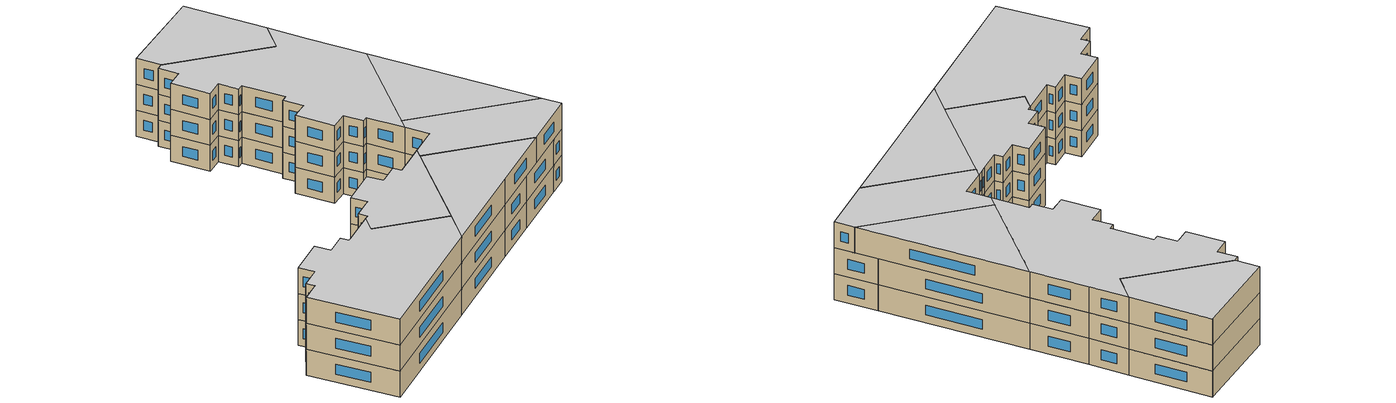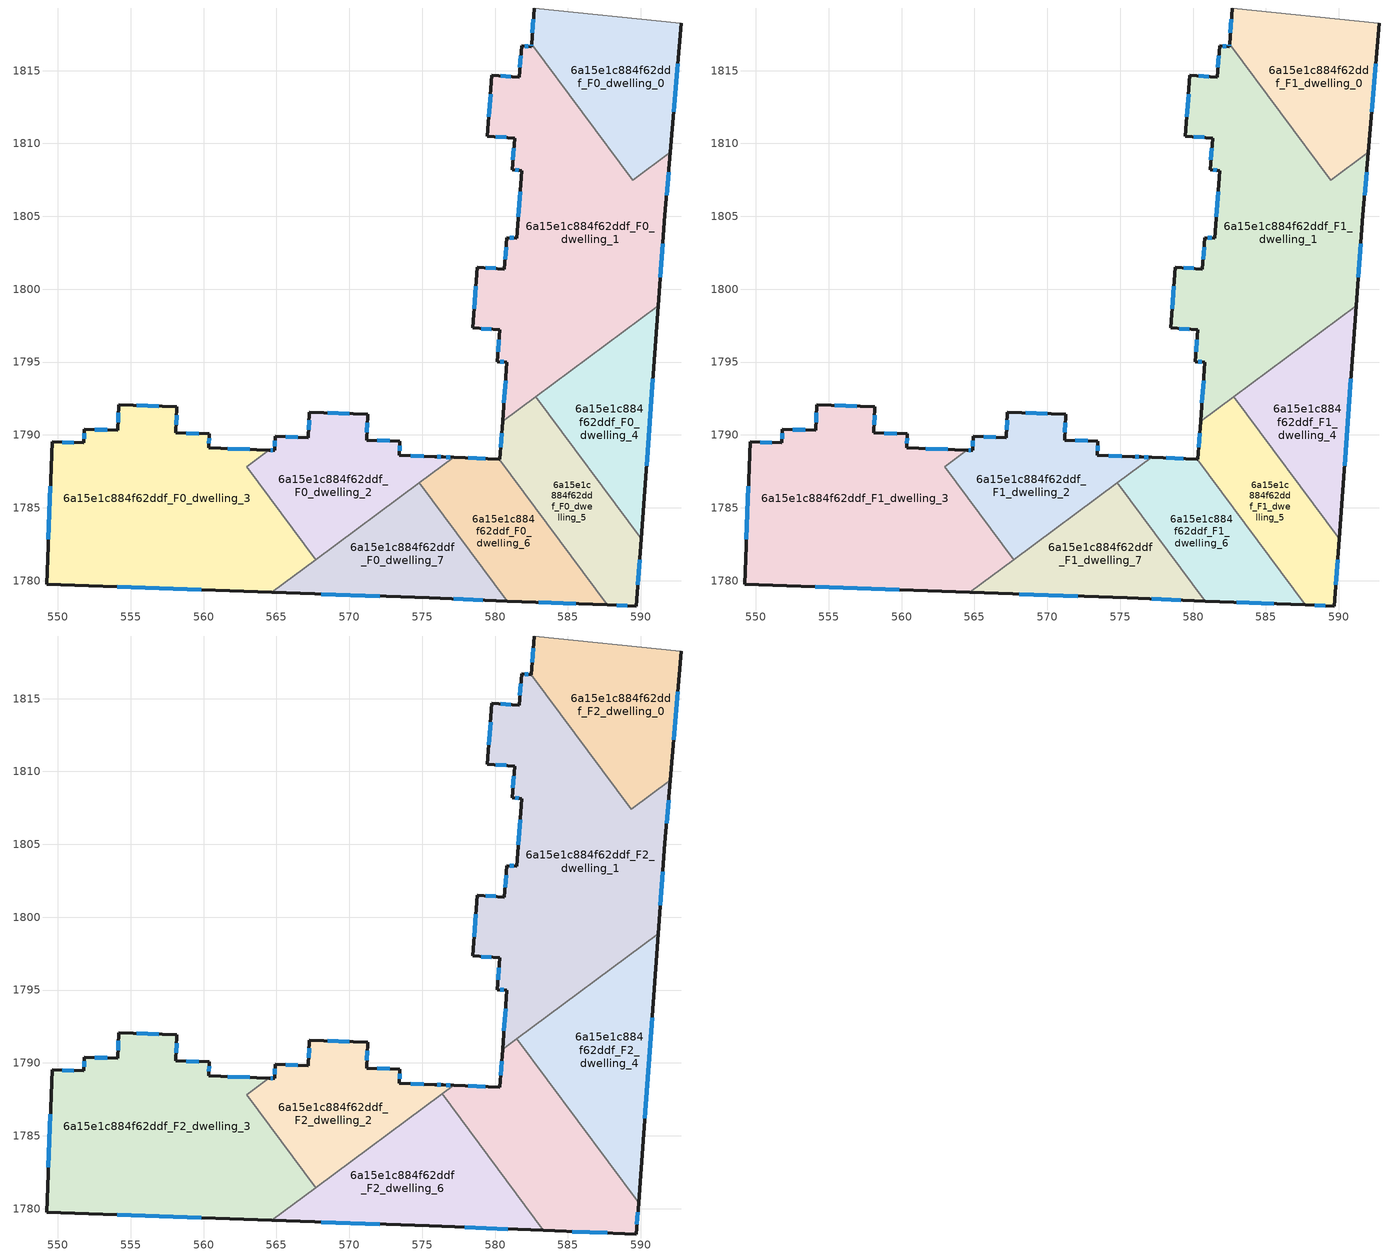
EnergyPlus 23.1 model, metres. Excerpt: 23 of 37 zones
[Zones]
6a15e1c884f62ddf_F0_dwelling_0
 floor ground (EU_floor_Construction): 592.77,1818.24 592.02,1809.39 589.43,1807.47 582.51,1816.81 582.7,1819.3 592.73,1818.24 z0
 wall outside (EU_wall_Construction): 592.02,1809.39 592.77,1818.24 / 582.7,1819.3 582.51,1816.81 z0:3
 wall to 6a15e1c884f62ddf_F0_dwelling_1 (EU_wall_Construction): 582.51,1816.81 589.43,1807.47 592.02,1809.39 z0:3
 wall adiabatic (EU_wall_Construction): 592.77,1818.24 592.73,1818.24 582.7,1819.3 z0:3
 window (EU_Window_Construction): 592.26,1812.16 592.54,1815.46 / 582.64,1818.52 582.57,1817.59 z0.94:2.06
6a15e1c884f62ddf_F0_dwelling_1
 floor ground (EU_floor_Construction): 592.02,1809.39 591.65,1805.08 591.2,1798.87 580.51,1790.94 580.82,1794.99 580.16,1795.04 580.32,1797.2 578.46,1797.35 578.78,1801.52 580.65,1801.38 580.81,1803.55 581.48,1803.5 581.83,1808.14 581.17,1808.2 581.34,1810.37 579.47,1810.51 579.79,1814.69 581.66,1814.54 581.82,1816.7 582.49,1816.66 582.51,1816.81 589.43,1807.47 z0
 wall outside (EU_wall_Construction): 582.51,1816.81 582.49,1816.66 581.82,1816.7 581.66,1814.54 579.79,1814.69 579.47,1810.51 581.34,1810.37 581.17,1808.2 581.83,1808.14 581.48,1803.5 580.81,1803.55 580.65,1801.38 578.78,1801.52 578.46,1797.35 580.32,1797.2 580.16,1795.04 580.82,1794.99 580.51,1790.94 / 591.2,1798.87 591.65,1805.08 592.02,1809.39 z0:3
 wall to 6a15e1c884f62ddf_F0_dwelling_4 (EU_wall_Construction): 582.8,1792.63 591.2,1798.87 z0:3
 wall to 6a15e1c884f62ddf_F0_dwelling_5 (EU_wall_Construction): 580.51,1790.94 582.8,1792.63 z0:3
 window (EU_Window_Construction): 581.38,1808.18 581.62,1808.16 / 581.29,1809.69 581.22,1808.88 / 580.06,1810.47 580.76,1810.41 / 579.69,1813.38 579.57,1811.82 / 581.07,1814.59 580.37,1814.64 / 581.77,1816.03 581.71,1815.22 / 582.28,1816.67 582.03,1816.69 / 582.5,1816.76 582.5,1816.7 / 591.77,1806.43 591.91,1808.04 / 591.34,1800.82 591.51,1803.14 / 580.72,1793.72 580.61,1792.21 / 580.37,1795.02 580.61,1795 / 580.27,1796.52 580.21,1795.72 / 579.04,1797.3 579.74,1797.25 / 578.68,1800.21 578.56,1798.66 / 580.06,1801.42 579.36,1801.48 / 580.76,1802.87 580.7,1802.06 / 581.27,1803.52 581.02,1803.53 / 581.72,1806.69 581.59,1804.96 z0.94:2.06
6a15e1c884f62ddf_F0_dwelling_2
 floor ground (EU_floor_Construction): 577.16,1788.46 567.69,1781.42 562.94,1787.82 564.47,1788.95 564.87,1788.93 564.9,1789.89 567.19,1789.8 567.26,1791.56 571.25,1791.4 571.19,1789.64 573.48,1789.56 573.44,1788.6 575.85,1788.51 576.44,1788.48 z0
 wall outside (EU_wall_Construction): 577.16,1788.46 576.44,1788.48 575.85,1788.51 573.44,1788.6 573.48,1789.56 571.19,1789.64 571.25,1791.4 567.26,1791.56 567.19,1789.8 564.9,1789.89 564.87,1788.93 564.47,1788.95 z0:3
 wall to 6a15e1c884f62ddf_F0_dwelling_3 (EU_wall_Construction): 564.47,1788.95 562.94,1787.82 567.69,1781.42 z0:3
 wall to 6a15e1c884f62ddf_F0_dwelling_7 (EU_wall_Construction): 567.69,1781.42 574.81,1786.71 z0:3
 wall to 6a15e1c884f62ddf_F0_dwelling_6 (EU_wall_Construction): 574.81,1786.71 577.16,1788.46 z0:3
 window (EU_Window_Construction): 572.76,1789.59 571.9,1789.62 / 573.45,1788.9 573.47,1789.26 / 575.1,1788.54 574.2,1788.57 / 576.26,1788.49 576.04,1788.5 / 576.94,1788.46 576.67,1788.47 / 564.74,1788.94 564.59,1788.94 / 564.89,1789.59 564.88,1789.23 / 566.47,1789.83 565.62,1789.86 / 567.24,1791.01 567.21,1790.36 / 570,1791.45 568.51,1791.51 / 571.21,1790.19 571.23,1790.85 z0.94:2.06
6a15e1c884f62ddf_F0_dwelling_3
 floor ground (EU_floor_Construction): 564.47,1788.95 562.94,1787.82 567.69,1781.42 564.69,1779.2 549.24,1779.76 549.6,1789.53 551.78,1789.45 551.81,1790.39 554.1,1790.32 554.18,1792.07 558.17,1791.92 558.1,1790.16 560.39,1790.06 560.35,1789.11 z0
 wall outside (EU_wall_Construction): 564.47,1788.95 560.35,1789.11 560.39,1790.06 558.1,1790.16 558.17,1791.92 554.18,1792.07 554.1,1790.32 551.81,1790.39 551.78,1789.45 549.6,1789.53 549.24,1779.76 564.69,1779.2 z0:3
 wall to 6a15e1c884f62ddf_F0_dwelling_7 (EU_wall_Construction): 564.69,1779.2 567.69,1781.42 z0:3
 window (EU_Window_Construction): 553.39,1790.34 552.53,1790.37 / 554.15,1791.52 554.13,1790.86 / 556.92,1791.96 555.43,1792.02 / 558.12,1790.71 558.15,1791.36 / 559.67,1790.09 558.82,1790.13 / 560.37,1789.41 560.38,1789.77 / 563.18,1789 561.64,1789.06 / 554.08,1779.59 559.84,1779.38 / 549.49,1786.47 549.35,1782.82 / 551.1,1789.47 550.28,1789.5 / 551.8,1790.1 551.79,1789.74 z0.94:2.06
6a15e1c884f62ddf_F0_dwelling_4
 floor ground (EU_floor_Construction): 591.2,1798.87 590.03,1782.88 582.8,1792.63 z0
 wall outside (EU_wall_Construction): 590.03,1782.88 591.2,1798.87 z0:3
 wall to 6a15e1c884f62ddf_F0_dwelling_5 (EU_wall_Construction): 582.8,1792.63 590.03,1782.88 z0:3
 window (EU_Window_Construction): 590.4,1787.89 590.83,1793.86 z0.94:2.06
6a15e1c884f62ddf_F0_dwelling_5
 floor ground (EU_floor_Construction): 582.8,1792.63 590.03,1782.88 589.69,1778.26 587.72,1778.33 580.3,1788.33 580.32,1788.33 580.51,1790.94 z0
 wall outside (EU_wall_Construction): 587.72,1778.33 589.69,1778.26 590.03,1782.88 / 580.51,1790.94 580.32,1788.33 580.3,1788.33 z0:3
 wall to 6a15e1c884f62ddf_F0_dwelling_6 (EU_wall_Construction): 580.3,1788.33 587.72,1778.33 z0:3
 window (EU_Window_Construction): 589.8,1779.71 589.92,1781.43 / 588.34,1778.31 589.07,1778.28 / 580.45,1790.12 580.38,1789.15 z0.94:2.06
6a15e1c884f62ddf_F0_dwelling_6
 floor ground (EU_floor_Construction): 580.3,1788.33 587.72,1778.33 580.82,1778.6 574.81,1786.71 577.16,1788.46 z0
 wall outside (EU_wall_Construction): 580.3,1788.33 577.16,1788.46 / 580.82,1778.6 587.72,1778.33 z0:3
 wall to 6a15e1c884f62ddf_F0_dwelling_7 (EU_wall_Construction): 574.81,1786.71 580.82,1778.6 z0:3
 window (EU_Window_Construction): 579.32,1788.37 578.15,1788.42 / 582.98,1778.52 585.56,1778.42 z0.94:2.06
6a15e1c884f62ddf_F0_dwelling_7
 floor ground (EU_floor_Construction): 574.81,1786.71 580.82,1778.6 575.47,1778.81 564.69,1779.2 z0
 wall outside (EU_wall_Construction): 564.69,1779.2 575.47,1778.81 580.82,1778.6 z0:3
 window (EU_Window_Construction): 577.15,1778.74 579.14,1778.67 / 568.07,1779.08 572.09,1778.93 z0.94:2.06
6a15e1c884f62ddf_F1_dwelling_0
 floor to 6a15e1c884f62ddf_F0_dwelling_0 (EU_floor_Construction): 592.77,1818.24 592.02,1809.39 589.43,1807.47 582.51,1816.81 582.7,1819.3 592.73,1818.24 z3
 wall outside (EU_wall_Construction): 592.02,1809.39 592.77,1818.24 / 582.7,1819.3 582.51,1816.81 z3:6
 wall to 6a15e1c884f62ddf_F1_dwelling_1 (EU_wall_Construction): 582.51,1816.81 589.43,1807.47 592.02,1809.39 z3:6
 wall adiabatic (EU_wall_Construction): 592.77,1818.24 592.73,1818.24 582.7,1819.3 z3:6
 window (EU_Window_Construction): 592.26,1812.16 592.54,1815.46 / 582.64,1818.52 582.57,1817.59 z3.94:5.06
6a15e1c884f62ddf_F1_dwelling_1
 floor to 6a15e1c884f62ddf_F0_dwelling_1 (EU_floor_Construction): 592.02,1809.39 591.65,1805.08 591.2,1798.87 580.51,1790.94 580.82,1794.99 580.16,1795.04 580.32,1797.2 578.46,1797.35 578.78,1801.52 580.65,1801.38 580.81,1803.55 581.48,1803.5 581.83,1808.14 581.17,1808.2 581.34,1810.37 579.47,1810.51 579.79,1814.69 581.66,1814.54 581.82,1816.7 582.49,1816.66 582.51,1816.81 589.43,1807.47 z3
 wall outside (EU_wall_Construction): 582.51,1816.81 582.49,1816.66 581.82,1816.7 581.66,1814.54 579.79,1814.69 579.47,1810.51 581.34,1810.37 581.17,1808.2 581.83,1808.14 581.48,1803.5 580.81,1803.55 580.65,1801.38 578.78,1801.52 578.46,1797.35 580.32,1797.2 580.16,1795.04 580.82,1794.99 580.51,1790.94 / 591.2,1798.87 591.65,1805.08 592.02,1809.39 z3:6
 wall to 6a15e1c884f62ddf_F1_dwelling_4 (EU_wall_Construction): 582.8,1792.63 591.2,1798.87 z3:6
 wall to 6a15e1c884f62ddf_F1_dwelling_5 (EU_wall_Construction): 580.51,1790.94 582.8,1792.63 z3:6
 window (EU_Window_Construction): 581.38,1808.18 581.62,1808.16 / 581.29,1809.69 581.22,1808.88 / 580.06,1810.47 580.76,1810.41 / 579.69,1813.38 579.57,1811.82 / 581.07,1814.59 580.37,1814.64 / 581.77,1816.03 581.71,1815.22 / 582.28,1816.67 582.03,1816.69 / 582.5,1816.76 582.5,1816.7 / 591.77,1806.43 591.91,1808.04 / 591.34,1800.82 591.51,1803.14 / 580.72,1793.72 580.61,1792.21 / 580.37,1795.02 580.61,1795 / 580.27,1796.52 580.21,1795.72 / 579.04,1797.3 579.74,1797.25 / 578.68,1800.21 578.56,1798.66 / 580.06,1801.42 579.36,1801.48 / 580.76,1802.87 580.7,1802.06 / 581.27,1803.52 581.02,1803.53 / 581.72,1806.69 581.59,1804.96 z3.94:5.06
6a15e1c884f62ddf_F1_dwelling_2
 floor to 6a15e1c884f62ddf_F0_dwelling_2 (EU_floor_Construction): 577.16,1788.46 567.69,1781.42 562.94,1787.82 564.47,1788.95 564.87,1788.93 564.9,1789.89 567.19,1789.8 567.26,1791.56 571.25,1791.4 571.19,1789.64 573.48,1789.56 573.44,1788.6 575.85,1788.51 576.44,1788.48 z3
 wall outside (EU_wall_Construction): 577.16,1788.46 576.44,1788.48 575.85,1788.51 573.44,1788.6 573.48,1789.56 571.19,1789.64 571.25,1791.4 567.26,1791.56 567.19,1789.8 564.9,1789.89 564.87,1788.93 564.47,1788.95 z3:6
 wall to 6a15e1c884f62ddf_F1_dwelling_3 (EU_wall_Construction): 564.47,1788.95 562.94,1787.82 567.69,1781.42 z3:6
 wall to 6a15e1c884f62ddf_F1_dwelling_7 (EU_wall_Construction): 567.69,1781.42 574.81,1786.71 z3:6
 wall to 6a15e1c884f62ddf_F1_dwelling_6 (EU_wall_Construction): 574.81,1786.71 577.16,1788.46 z3:6
 window (EU_Window_Construction): 572.76,1789.59 571.9,1789.62 / 573.45,1788.9 573.47,1789.26 / 575.1,1788.54 574.2,1788.57 / 576.26,1788.49 576.04,1788.5 / 576.94,1788.46 576.67,1788.47 / 564.74,1788.94 564.59,1788.94 / 564.89,1789.59 564.88,1789.23 / 566.47,1789.83 565.62,1789.86 / 567.24,1791.01 567.21,1790.36 / 570,1791.45 568.51,1791.51 / 571.21,1790.19 571.23,1790.85 z3.94:5.06
6a15e1c884f62ddf_F1_dwelling_3
 floor to 6a15e1c884f62ddf_F0_dwelling_3 (EU_floor_Construction): 564.47,1788.95 562.94,1787.82 567.69,1781.42 564.69,1779.2 549.24,1779.76 549.6,1789.53 551.78,1789.45 551.81,1790.39 554.1,1790.32 554.18,1792.07 558.17,1791.92 558.1,1790.16 560.39,1790.06 560.35,1789.11 z3
 wall outside (EU_wall_Construction): 564.47,1788.95 560.35,1789.11 560.39,1790.06 558.1,1790.16 558.17,1791.92 554.18,1792.07 554.1,1790.32 551.81,1790.39 551.78,1789.45 549.6,1789.53 549.24,1779.76 564.69,1779.2 z3:6
 wall to 6a15e1c884f62ddf_F1_dwelling_7 (EU_wall_Construction): 564.69,1779.2 567.69,1781.42 z3:6
 window (EU_Window_Construction): 553.39,1790.34 552.53,1790.37 / 554.15,1791.52 554.13,1790.86 / 556.92,1791.96 555.43,1792.02 / 558.12,1790.71 558.15,1791.36 / 559.67,1790.09 558.82,1790.13 / 560.37,1789.41 560.38,1789.77 / 563.18,1789 561.64,1789.06 / 554.08,1779.59 559.84,1779.38 / 549.49,1786.47 549.35,1782.82 / 551.1,1789.47 550.28,1789.5 / 551.8,1790.1 551.79,1789.74 z3.94:5.06
6a15e1c884f62ddf_F1_dwelling_4
 floor to 6a15e1c884f62ddf_F0_dwelling_4 (EU_floor_Construction): 591.2,1798.87 590.03,1782.88 582.8,1792.63 z3
 wall outside (EU_wall_Construction): 590.03,1782.88 591.2,1798.87 z3:6
 wall to 6a15e1c884f62ddf_F1_dwelling_5 (EU_wall_Construction): 582.8,1792.63 590.03,1782.88 z3:6
 window (EU_Window_Construction): 590.4,1787.89 590.83,1793.86 z3.94:5.06
6a15e1c884f62ddf_F1_dwelling_5
 floor to 6a15e1c884f62ddf_F0_dwelling_5 (EU_floor_Construction): 582.8,1792.63 590.03,1782.88 589.69,1778.26 587.72,1778.33 580.3,1788.33 580.32,1788.33 580.51,1790.94 z3
 wall outside (EU_wall_Construction): 587.72,1778.33 589.69,1778.26 590.03,1782.88 / 580.51,1790.94 580.32,1788.33 580.3,1788.33 z3:6
 wall to 6a15e1c884f62ddf_F1_dwelling_6 (EU_wall_Construction): 580.3,1788.33 587.72,1778.33 z3:6
 window (EU_Window_Construction): 589.8,1779.71 589.92,1781.43 / 588.34,1778.31 589.07,1778.28 / 580.45,1790.12 580.38,1789.15 z3.94:5.06
6a15e1c884f62ddf_F1_dwelling_6
 floor to 6a15e1c884f62ddf_F0_dwelling_6 (EU_floor_Construction): 580.3,1788.33 587.72,1778.33 580.82,1778.6 574.81,1786.71 577.16,1788.46 z3
 wall outside (EU_wall_Construction): 580.3,1788.33 577.16,1788.46 / 580.82,1778.6 587.72,1778.33 z3:6
 wall to 6a15e1c884f62ddf_F1_dwelling_7 (EU_wall_Construction): 574.81,1786.71 580.82,1778.6 z3:6
 window (EU_Window_Construction): 579.32,1788.37 578.15,1788.42 / 582.98,1778.52 585.56,1778.42 z3.94:5.06
6a15e1c884f62ddf_F1_dwelling_7
 floor to 6a15e1c884f62ddf_F0_dwelling_7 (EU_floor_Construction): 574.81,1786.71 580.82,1778.6 575.47,1778.81 564.69,1779.2 z3
 wall outside (EU_wall_Construction): 564.69,1779.2 575.47,1778.81 580.82,1778.6 z3:6
 window (EU_Window_Construction): 577.15,1778.74 579.14,1778.67 / 568.07,1779.08 572.09,1778.93 z3.94:5.06
6a15e1c884f62ddf_F2_dwelling_0
 floor to 6a15e1c884f62ddf_F1_dwelling_0 (EU_floor_Construction): 592.77,1818.24 592.02,1809.39 589.43,1807.47 582.51,1816.81 582.7,1819.3 592.73,1818.24 z6
 floor to 6a15e1c884f62ddf_F1_dwelling_1 (EU_floor_Construction): 582.51,1816.81 589.43,1807.47 589.35,1807.41 582.49,1816.66 z6
 wall outside (EU_wall_Construction): 592.02,1809.39 592.77,1818.24 / 582.7,1819.3 582.49,1816.66 z6:9
 wall to 6a15e1c884f62ddf_F2_dwelling_1 (EU_wall_Construction): 582.49,1816.66 589.35,1807.41 592.02,1809.39 z6:9
 wall adiabatic (EU_wall_Construction): 592.77,1818.24 592.73,1818.24 582.7,1819.3 z6:9
 window (EU_Window_Construction): 592.26,1812.16 592.54,1815.46 / 582.63,1818.47 582.56,1817.48 z6.94:8.06
 ceiling to 6a15e1c884f62ddf_F3_dwelling_0 (EU_floor_Construction): 592.02,1809.39 592.77,1818.24 592.73,1818.24 582.7,1819.3 582.49,1816.66 589.35,1807.41 z9
6a15e1c884f62ddf_F2_dwelling_1
 floor to 6a15e1c884f62ddf_F1_dwelling_1 (EU_floor_Construction): 592.02,1809.39 591.65,1805.08 591.2,1798.87 580.51,1790.94 580.82,1794.99 580.16,1795.04 580.32,1797.2 578.46,1797.35 578.78,1801.52 580.65,1801.38 580.81,1803.55 581.48,1803.5 581.83,1808.14 581.17,1808.2 581.34,1810.37 579.47,1810.51 579.79,1814.69 581.66,1814.54 581.82,1816.7 582.49,1816.66 589.35,1807.41 z6
 wall outside (EU_wall_Construction): 582.49,1816.66 581.82,1816.7 581.66,1814.54 579.79,1814.69 579.47,1810.51 581.34,1810.37 581.17,1808.2 581.83,1808.14 581.48,1803.5 580.81,1803.55 580.65,1801.38 578.78,1801.52 578.46,1797.35 580.32,1797.2 580.16,1795.04 580.82,1794.99 580.51,1790.94 / 591.2,1798.87 591.65,1805.08 592.02,1809.39 z6:9
 wall to 6a15e1c884f62ddf_F2_dwelling_4 (EU_wall_Construction): 581.5,1791.67 591.2,1798.87 z6:9
 wall to 6a15e1c884f62ddf_F2_dwelling_5 (EU_wall_Construction): 580.51,1790.94 581.5,1791.67 z6:9
 window (EU_Window_Construction): 581.38,1808.18 581.62,1808.16 / 581.29,1809.69 581.22,1808.88 / 580.06,1810.47 580.76,1810.41 / 579.69,1813.38 579.57,1811.82 / 581.07,1814.59 580.37,1814.64 / 581.77,1816.03 581.71,1815.22 / 582.28,1816.67 582.03,1816.69 / 591.77,1806.43 591.91,1808.04 / 591.34,1800.82 591.51,1803.14 / 580.72,1793.72 580.61,1792.21 / 580.37,1795.02 580.61,1795 / 580.27,1796.52 580.21,1795.72 / 579.04,1797.3 579.74,1797.25 / 578.68,1800.21 578.56,1798.66 / 580.06,1801.42 579.36,1801.48 / 580.76,1802.87 580.7,1802.06 / 581.27,1803.52 581.02,1803.53 / 581.72,1806.69 581.59,1804.96 z6.94:8.06
 ceiling to 6a15e1c884f62ddf_F3_dwelling_1 (EU_floor_Construction): 591.2,1798.87 591.65,1805.08 592.02,1809.39 589.35,1807.41 582.49,1816.66 581.82,1816.7 581.66,1814.54 579.79,1814.69 579.47,1810.51 581.34,1810.37 581.17,1808.2 581.83,1808.14 581.48,1803.5 580.81,1803.55 580.65,1801.38 578.78,1801.52 578.46,1797.35 580.32,1797.2 580.16,1795.04 580.82,1794.99 580.51,1790.94 z9
6a15e1c884f62ddf_F2_dwelling_2
 floor to 6a15e1c884f62ddf_F1_dwelling_2 (EU_floor_Construction): 577.16,1788.46 567.69,1781.42 562.94,1787.82 564.47,1788.95 564.87,1788.93 564.9,1789.89 567.19,1789.8 567.26,1791.56 571.25,1791.4 571.19,1789.64 573.48,1789.56 573.44,1788.6 575.85,1788.51 576.44,1788.48 z6
 wall outside (EU_wall_Construction): 577.16,1788.46 576.44,1788.48 575.85,1788.51 573.44,1788.6 573.48,1789.56 571.19,1789.64 571.25,1791.4 567.26,1791.56 567.19,1789.8 564.9,1789.89 564.87,1788.93 564.47,1788.95 z6:9
 wall to 6a15e1c884f62ddf_F2_dwelling_3 (EU_wall_Construction): 564.47,1788.95 562.94,1787.82 567.69,1781.42 z6:9
 wall to 6a15e1c884f62ddf_F2_dwelling_6 (EU_wall_Construction): 567.69,1781.42 576.37,1787.87 z6:9
 wall to 6a15e1c884f62ddf_F2_dwelling_5 (EU_wall_Construction): 576.37,1787.87 577.16,1788.46 z6:9
 window (EU_Window_Construction): 572.76,1789.59 571.9,1789.62 / 573.45,1788.9 573.47,1789.26 / 575.1,1788.54 574.2,1788.57 / 576.26,1788.49 576.04,1788.5 / 576.94,1788.46 576.67,1788.47 / 564.74,1788.94 564.59,1788.94 / 564.89,1789.59 564.88,1789.23 / 566.47,1789.83 565.62,1789.86 / 567.24,1791.01 567.21,1790.36 / 570,1791.45 568.51,1791.51 / 571.21,1790.19 571.23,1790.85 z6.94:8.06
 ceiling to 6a15e1c884f62ddf_F3_dwelling_2 (EU_floor_Construction): 577.16,1788.46 576.44,1788.48 575.85,1788.51 573.44,1788.6 573.48,1789.56 571.19,1789.64 571.25,1791.4 567.26,1791.56 567.19,1789.8 564.9,1789.89 564.87,1788.93 564.47,1788.95 562.94,1787.82 567.69,1781.42 z9
6a15e1c884f62ddf_F2_dwelling_3
 floor to 6a15e1c884f62ddf_F1_dwelling_3 (EU_floor_Construction): 564.47,1788.95 562.94,1787.82 567.69,1781.42 564.69,1779.2 549.24,1779.76 549.6,1789.53 551.78,1789.45 551.81,1790.39 554.1,1790.32 554.18,1792.07 558.17,1791.92 558.1,1790.16 560.39,1790.06 560.35,1789.11 z6
 wall outside (EU_wall_Construction): 564.47,1788.95 560.35,1789.11 560.39,1790.06 558.1,1790.16 558.17,1791.92 554.18,1792.07 554.1,1790.32 551.81,1790.39 551.78,1789.45 549.6,1789.53 549.24,1779.76 564.69,1779.2 z6:9
 wall to 6a15e1c884f62ddf_F2_dwelling_6 (EU_wall_Construction): 564.69,1779.2 567.69,1781.42 z6:9
 window (EU_Window_Construction): 553.39,1790.34 552.53,1790.37 / 554.15,1791.52 554.13,1790.86 / 556.92,1791.96 555.43,1792.02 / 558.12,1790.71 558.15,1791.36 / 559.67,1790.09 558.82,1790.13 / 560.37,1789.41 560.38,1789.77 / 563.18,1789 561.64,1789.06 / 554.08,1779.59 559.84,1779.38 / 549.49,1786.47 549.35,1782.82 / 551.1,1789.47 550.28,1789.5 / 551.8,1790.1 551.79,1789.74 z6.94:8.06
 ceiling to 6a15e1c884f62ddf_F3_dwelling_3 (EU_floor_Construction): 567.69,1781.42 562.94,1787.82 564.47,1788.95 560.35,1789.11 560.39,1790.06 558.1,1790.16 558.17,1791.92 554.18,1792.07 554.1,1790.32 551.81,1790.39 551.78,1789.45 549.6,1789.53 549.24,1779.76 564.69,1779.2 z9
6a15e1c884f62ddf_F2_dwelling_4
 floor to 6a15e1c884f62ddf_F1_dwelling_4 (EU_floor_Construction): 591.2,1798.87 590.03,1782.88 582.8,1792.63 z6
 floor to 6a15e1c884f62ddf_F1_dwelling_5 (EU_floor_Construction): 582.8,1792.63 590.03,1782.88 589.85,1780.41 581.5,1791.67 z6
 wall outside (EU_wall_Construction): 589.85,1780.41 591.2,1798.87 z6:9
 wall to 6a15e1c884f62ddf_F2_dwelling_5 (EU_wall_Construction): 581.5,1791.67 589.85,1780.41 z6:9
 window (EU_Window_Construction): 590.27,1786.2 590.78,1793.08 z6.94:8.06
 ceiling to 6a15e1c884f62ddf_F3_dwelling_4 (EU_floor_Construction): 589.85,1780.41 591.2,1798.87 581.5,1791.67 z9
6a15e1c884f62ddf_F2_dwelling_5
 floor to 6a15e1c884f62ddf_F1_dwelling_5 (EU_floor_Construction): 581.5,1791.67 589.85,1780.41 589.69,1778.26 587.72,1778.33 580.3,1788.33 580.32,1788.33 580.51,1790.94 z6
 floor to 6a15e1c884f62ddf_F1_dwelling_6 (EU_floor_Construction): 580.3,1788.33 587.72,1778.33 583.32,1778.5 576.37,1787.87 577.16,1788.46 z6
 wall outside (EU_wall_Construction): 583.32,1778.5 589.69,1778.26 589.85,1780.41 / 580.51,1790.94 580.32,1788.33 577.16,1788.46 z6:9
 wall to 6a15e1c884f62ddf_F2_dwelling_6 (EU_wall_Construction): 576.37,1787.87 583.32,1778.5 z6:9
 window (EU_Window_Construction): 589.74,1778.93 589.8,1779.74 / 585.31,1778.43 587.69,1778.34 / 579.33,1788.37 578.15,1788.42 / 580.45,1790.12 580.38,1789.15 z6.94:8.06
 ceiling to 6a15e1c884f62ddf_F3_dwelling_5 (EU_floor_Construction): 589.69,1778.26 589.85,1780.41 581.5,1791.67 580.51,1790.94 580.32,1788.33 577.16,1788.46 576.37,1787.87 583.32,1778.5 z9
6a15e1c884f62ddf_F2_dwelling_6
 floor to 6a15e1c884f62ddf_F1_dwelling_6 (EU_floor_Construction): 576.37,1787.87 583.32,1778.5 580.82,1778.6 574.81,1786.71 z6
 floor to 6a15e1c884f62ddf_F1_dwelling_7 (EU_floor_Construction): 574.81,1786.71 580.82,1778.6 575.47,1778.81 564.69,1779.2 z6
 wall outside (EU_wall_Construction): 564.69,1779.2 575.47,1778.81 583.32,1778.5 z6:9
 window (EU_Window_Construction): 577.93,1778.71 580.86,1778.6 / 568.07,1779.08 572.09,1778.93 z6.94:8.06
 ceiling to 6a15e1c884f62ddf_F3_dwelling_6 (EU_floor_Construction): 583.32,1778.5 576.37,1787.87 564.69,1779.2 575.47,1778.81 z9
[Building]
EU S2 Campaign: North Axis=0; Terrain=City; Solar Distribution=FullExterior
[Site:Location]
Vienna: Latitude=48; Longitude=16.5; Time Zone=1; Elevation=183
[SizingPeriod:WeatherFileDays]
AnnualSizingPeriod: Begin Month=1; Begin Day of Month=1; End Month=12; End Day of Month=31; Day of Week for Start Day=Monday; Use Weather File Daylight Saving Period=No; Use Weather File Rain and Snow Indicators=No
[MATERIAL]
EU_InternalMass_Material: Roughness=MediumRough; Thickness=0.1; Conductivity=1; Density=1800; Specific Heat=900; Thermal Absorptance=0.9; Solar Absorptance=0.7; Visible Absorptance=0.7
[MATERIAL:NOMASS] Roughness=MediumRough; Thermal Absorptance=0.9; Solar Absorptance=0.7; Visible Absorptance=0.7
Name | Thermal Resistance
EU_wall_NoMass | 0.914258
EU_floor_NoMass | 1.09711
[WINDOWMATERIAL:SIMPLEGLAZINGSYSTEM]
EU_Window_SimpleGlazing: UFactor=2.09642; Solar Heat Gain Coefficient=0.65; Visible Transmittance=0.65
[CONSTRUCTION]
EU_wall_Construction: EU_wall_NoMass
EU_floor_Construction: EU_floor_NoMass
EU_Window_Construction: EU_Window_SimpleGlazing
EU_InternalMass_Construction: EU_InternalMass_Material
[ZONE] Type=1; Multiplier=1; Ceiling Height=autocalculate; Floor Area=autocalculate; Part of Total Floor Area=Yes
Name | Volume
6a15e1c884f62ddf_F0_dwelling_0; 6a15e1c884f62ddf_F1_dwelling_0 | 228.719
6a15e1c884f62ddf_F2_dwelling_0 | 232.264
6a15e1c884f62ddf_F0_dwelling_1; 6a15e1c884f62ddf_F1_dwelling_1 | 574.974
6a15e1c884f62ddf_F2_dwelling_1 | 571.428
6a15e1c884f62ddf_F0_dwelling_2; 6a15e1c884f62ddf_F1_dwelling_2; 6a15e1c884f62ddf_F2_dwelling_2 | 209.342
6a15e1c884f62ddf_F0_dwelling_3; 6a15e1c884f62ddf_F1_dwelling_3; 6a15e1c884f62ddf_F2_dwelling_3 | 511.523
6a15e1c884f62ddf_F0_dwelling_4; 6a15e1c884f62ddf_F1_dwelling_4 | 190.564
6a15e1c884f62ddf_F2_dwelling_4 | 254.083
6a15e1c884f62ddf_F0_dwelling_5; 6a15e1c884f62ddf_F1_dwelling_5 | 190.565
6a15e1c884f62ddf_F2_dwelling_5 | 254.063
6a15e1c884f62ddf_F0_dwelling_6; 6a15e1c884f62ddf_F1_dwelling_6 | 190.553
6a15e1c884f62ddf_F2_dwelling_6 | 254.104
6a15e1c884f62ddf_F0_dwelling_7; 6a15e1c884f62ddf_F1_dwelling_7 | 190.589
[INTERNALMASS] Construction=EU_InternalMass_Construction
Name | Zone or ZoneList | Surface Area
6a15e1c884f62ddf_F0_dwelling_0_EU_InternalMass | 6a15e1c884f62ddf_F0_dwelling_0 | 76.2398
6a15e1c884f62ddf_F0_dwelling_1_EU_InternalMass | 6a15e1c884f62ddf_F0_dwelling_1 | 191.654
6a15e1c884f62ddf_F0_dwelling_2_EU_InternalMass | 6a15e1c884f62ddf_F0_dwelling_2 | 69.7801
6a15e1c884f62ddf_F0_dwelling_3_EU_InternalMass | 6a15e1c884f62ddf_F0_dwelling_3 | 170.51
6a15e1c884f62ddf_F0_dwelling_4_EU_InternalMass | 6a15e1c884f62ddf_F0_dwelling_4 | 63.5214
6a15e1c884f62ddf_F0_dwelling_5_EU_InternalMass | 6a15e1c884f62ddf_F0_dwelling_5 | 63.5218
6a15e1c884f62ddf_F0_dwelling_6_EU_InternalMass | 6a15e1c884f62ddf_F0_dwelling_6 | 63.5172
6a15e1c884f62ddf_F0_dwelling_7_EU_InternalMass | 6a15e1c884f62ddf_F0_dwelling_7 | 63.5298
6a15e1c884f62ddf_F1_dwelling_0_EU_InternalMass | 6a15e1c884f62ddf_F1_dwelling_0 | 76.2398
6a15e1c884f62ddf_F1_dwelling_1_EU_InternalMass | 6a15e1c884f62ddf_F1_dwelling_1 | 191.654
6a15e1c884f62ddf_F1_dwelling_2_EU_InternalMass | 6a15e1c884f62ddf_F1_dwelling_2 | 69.7801
6a15e1c884f62ddf_F1_dwelling_3_EU_InternalMass | 6a15e1c884f62ddf_F1_dwelling_3 | 170.51
6a15e1c884f62ddf_F1_dwelling_4_EU_InternalMass | 6a15e1c884f62ddf_F1_dwelling_4 | 63.5214
6a15e1c884f62ddf_F1_dwelling_5_EU_InternalMass | 6a15e1c884f62ddf_F1_dwelling_5 | 63.5218
6a15e1c884f62ddf_F1_dwelling_6_EU_InternalMass | 6a15e1c884f62ddf_F1_dwelling_6 | 63.5172
6a15e1c884f62ddf_F1_dwelling_7_EU_InternalMass | 6a15e1c884f62ddf_F1_dwelling_7 | 63.5298
6a15e1c884f62ddf_F2_dwelling_0_EU_InternalMass | 6a15e1c884f62ddf_F2_dwelling_0 | 77.4214
6a15e1c884f62ddf_F2_dwelling_1_EU_InternalMass | 6a15e1c884f62ddf_F2_dwelling_1 | 190.475
6a15e1c884f62ddf_F2_dwelling_2_EU_InternalMass | 6a15e1c884f62ddf_F2_dwelling_2 | 69.7801
6a15e1c884f62ddf_F2_dwelling_3_EU_InternalMass | 6a15e1c884f62ddf_F2_dwelling_3 | 170.51
6a15e1c884f62ddf_F2_dwelling_4_EU_InternalMass | 6a15e1c884f62ddf_F2_dwelling_4 | 84.6945
6a15e1c884f62ddf_F2_dwelling_5_EU_InternalMass | 6a15e1c884f62ddf_F2_dwelling_5 | 84.6879
6a15e1c884f62ddf_F2_dwelling_6_EU_InternalMass | 6a15e1c884f62ddf_F2_dwelling_6 | 84.7011
[OTHEREQUIPMENT] Fuel Type=Electricity; Design Level Calculation Method=Watts/Area; Power per Zone Floor Area=1; Fraction Latent=0; Fraction Radiant=0; Fraction Lost=0; Carbon Dioxide Generation Rate=0; EndUse Subcategory=EU_Step8_InternalGains
Name | Zone or ZoneList or Space or SpaceList | Schedule
EU_Step8_InternalGain_6a15e1c884f62ddf_F0_dwelling_0_f000 | 6a15e1c884f62ddf_F0_dwelling_0 | EU_Step8_GainSchedule_6a15e1c884f62ddf_F0_dwelling_0_f000
EU_Step8_InternalGain_6a15e1c884f62ddf_F0_dwelling_1_f000 | 6a15e1c884f62ddf_F0_dwelling_1 | EU_Step8_GainSchedule_6a15e1c884f62ddf_F0_dwelling_1_f000
EU_Step8_InternalGain_6a15e1c884f62ddf_F0_dwelling_2_f000 | 6a15e1c884f62ddf_F0_dwelling_2 | EU_Step8_GainSchedule_6a15e1c884f62ddf_F0_dwelling_2_f000
EU_Step8_InternalGain_6a15e1c884f62ddf_F0_dwelling_3_f000 | 6a15e1c884f62ddf_F0_dwelling_3 | EU_Step8_GainSchedule_6a15e1c884f62ddf_F0_dwelling_3_f000
EU_Step8_InternalGain_6a15e1c884f62ddf_F0_dwelling_4_f000 | 6a15e1c884f62ddf_F0_dwelling_4 | EU_Step8_GainSchedule_6a15e1c884f62ddf_F0_dwelling_4_f000
EU_Step8_InternalGain_6a15e1c884f62ddf_F0_dwelling_5_f000 | 6a15e1c884f62ddf_F0_dwelling_5 | EU_Step8_GainSchedule_6a15e1c884f62ddf_F0_dwelling_5_f000
EU_Step8_InternalGain_6a15e1c884f62ddf_F0_dwelling_6_f000 | 6a15e1c884f62ddf_F0_dwelling_6 | EU_Step8_GainSchedule_6a15e1c884f62ddf_F0_dwelling_6_f000
EU_Step8_InternalGain_6a15e1c884f62ddf_F0_dwelling_7_f000 | 6a15e1c884f62ddf_F0_dwelling_7 | EU_Step8_GainSchedule_6a15e1c884f62ddf_F0_dwelling_7_f000
EU_Step8_InternalGain_6a15e1c884f62ddf_F1_dwelling_0_f000 | 6a15e1c884f62ddf_F1_dwelling_0 | EU_Step8_GainSchedule_6a15e1c884f62ddf_F1_dwelling_0_f000
EU_Step8_InternalGain_6a15e1c884f62ddf_F1_dwelling_1_f000 | 6a15e1c884f62ddf_F1_dwelling_1 | EU_Step8_GainSchedule_6a15e1c884f62ddf_F1_dwelling_1_f000
EU_Step8_InternalGain_6a15e1c884f62ddf_F1_dwelling_2_f000 | 6a15e1c884f62ddf_F1_dwelling_2 | EU_Step8_GainSchedule_6a15e1c884f62ddf_F1_dwelling_2_f000
EU_Step8_InternalGain_6a15e1c884f62ddf_F1_dwelling_3_f000 | 6a15e1c884f62ddf_F1_dwelling_3 | EU_Step8_GainSchedule_6a15e1c884f62ddf_F1_dwelling_3_f000
EU_Step8_InternalGain_6a15e1c884f62ddf_F1_dwelling_4_f000 | 6a15e1c884f62ddf_F1_dwelling_4 | EU_Step8_GainSchedule_6a15e1c884f62ddf_F1_dwelling_4_f000
EU_Step8_InternalGain_6a15e1c884f62ddf_F1_dwelling_5_f000 | 6a15e1c884f62ddf_F1_dwelling_5 | EU_Step8_GainSchedule_6a15e1c884f62ddf_F1_dwelling_5_f000
EU_Step8_InternalGain_6a15e1c884f62ddf_F1_dwelling_6_f000 | 6a15e1c884f62ddf_F1_dwelling_6 | EU_Step8_GainSchedule_6a15e1c884f62ddf_F1_dwelling_6_f000
EU_Step8_InternalGain_6a15e1c884f62ddf_F1_dwelling_7_f000 | 6a15e1c884f62ddf_F1_dwelling_7 | EU_Step8_GainSchedule_6a15e1c884f62ddf_F1_dwelling_7_f000
EU_Step8_InternalGain_6a15e1c884f62ddf_F2_dwelling_0_f000 | 6a15e1c884f62ddf_F2_dwelling_0 | EU_Step8_GainSchedule_6a15e1c884f62ddf_F2_dwelling_0_f000
EU_Step8_InternalGain_6a15e1c884f62ddf_F2_dwelling_1_f000 | 6a15e1c884f62ddf_F2_dwelling_1 | EU_Step8_GainSchedule_6a15e1c884f62ddf_F2_dwelling_1_f000
EU_Step8_InternalGain_6a15e1c884f62ddf_F2_dwelling_2_f000 | 6a15e1c884f62ddf_F2_dwelling_2 | EU_Step8_GainSchedule_6a15e1c884f62ddf_F2_dwelling_2_f000
EU_Step8_InternalGain_6a15e1c884f62ddf_F2_dwelling_3_f000 | 6a15e1c884f62ddf_F2_dwelling_3 | EU_Step8_GainSchedule_6a15e1c884f62ddf_F2_dwelling_3_f000
EU_Step8_InternalGain_6a15e1c884f62ddf_F2_dwelling_4_f000 | 6a15e1c884f62ddf_F2_dwelling_4 | EU_Step8_GainSchedule_6a15e1c884f62ddf_F2_dwelling_4_f000
EU_Step8_InternalGain_6a15e1c884f62ddf_F2_dwelling_5_f000 | 6a15e1c884f62ddf_F2_dwelling_5 | EU_Step8_GainSchedule_6a15e1c884f62ddf_F2_dwelling_5_f000
EU_Step8_InternalGain_6a15e1c884f62ddf_F2_dwelling_6_f000 | 6a15e1c884f62ddf_F2_dwelling_6 | EU_Step8_GainSchedule_6a15e1c884f62ddf_F2_dwelling_6_f000
[ZONEVENTILATION:DESIGNFLOWRATE] Schedule=EU_AlwaysOn; Design Flow Rate Calculation Method=AirChanges/Hour; Air Changes per Hour=0.546891; Ventilation Type=Natural; Fan Pressure Rise=0; Fan Total Efficiency=1; Constant Term Coefficient=1; Temperature Term Coefficient=0; Velocity Term Coefficient=0; Velocity Squared Term Coefficient=0; Minimum Indoor Temperature=-100; Maximum Indoor Temperature=100; Delta Temperature=-100; Minimum Outdoor Temperature=-100; Maximum Outdoor Temperature=100; Maximum Wind Speed=40
Name | Zone or ZoneList or Space or SpaceList
EU_ConstantAir_6a15e1c884f62ddf_F0_dwelling_0 | 6a15e1c884f62ddf_F0_dwelling_0
EU_ConstantAir_6a15e1c884f62ddf_F0_dwelling_1 | 6a15e1c884f62ddf_F0_dwelling_1
EU_ConstantAir_6a15e1c884f62ddf_F0_dwelling_2 | 6a15e1c884f62ddf_F0_dwelling_2
EU_ConstantAir_6a15e1c884f62ddf_F0_dwelling_3 | 6a15e1c884f62ddf_F0_dwelling_3
EU_ConstantAir_6a15e1c884f62ddf_F0_dwelling_4 | 6a15e1c884f62ddf_F0_dwelling_4
EU_ConstantAir_6a15e1c884f62ddf_F0_dwelling_5 | 6a15e1c884f62ddf_F0_dwelling_5
EU_ConstantAir_6a15e1c884f62ddf_F0_dwelling_6 | 6a15e1c884f62ddf_F0_dwelling_6
EU_ConstantAir_6a15e1c884f62ddf_F0_dwelling_7 | 6a15e1c884f62ddf_F0_dwelling_7
EU_ConstantAir_6a15e1c884f62ddf_F1_dwelling_0 | 6a15e1c884f62ddf_F1_dwelling_0
EU_ConstantAir_6a15e1c884f62ddf_F1_dwelling_1 | 6a15e1c884f62ddf_F1_dwelling_1
EU_ConstantAir_6a15e1c884f62ddf_F1_dwelling_2 | 6a15e1c884f62ddf_F1_dwelling_2
EU_ConstantAir_6a15e1c884f62ddf_F1_dwelling_3 | 6a15e1c884f62ddf_F1_dwelling_3
EU_ConstantAir_6a15e1c884f62ddf_F1_dwelling_4 | 6a15e1c884f62ddf_F1_dwelling_4
EU_ConstantAir_6a15e1c884f62ddf_F1_dwelling_5 | 6a15e1c884f62ddf_F1_dwelling_5
EU_ConstantAir_6a15e1c884f62ddf_F1_dwelling_6 | 6a15e1c884f62ddf_F1_dwelling_6
EU_ConstantAir_6a15e1c884f62ddf_F1_dwelling_7 | 6a15e1c884f62ddf_F1_dwelling_7
EU_ConstantAir_6a15e1c884f62ddf_F2_dwelling_0 | 6a15e1c884f62ddf_F2_dwelling_0
EU_ConstantAir_6a15e1c884f62ddf_F2_dwelling_1 | 6a15e1c884f62ddf_F2_dwelling_1
EU_ConstantAir_6a15e1c884f62ddf_F2_dwelling_2 | 6a15e1c884f62ddf_F2_dwelling_2
EU_ConstantAir_6a15e1c884f62ddf_F2_dwelling_3 | 6a15e1c884f62ddf_F2_dwelling_3
EU_ConstantAir_6a15e1c884f62ddf_F2_dwelling_4 | 6a15e1c884f62ddf_F2_dwelling_4
EU_ConstantAir_6a15e1c884f62ddf_F2_dwelling_5 | 6a15e1c884f62ddf_F2_dwelling_5
EU_ConstantAir_6a15e1c884f62ddf_F2_dwelling_6 | 6a15e1c884f62ddf_F2_dwelling_6
[HVACTEMPLATE:THERMOSTAT] Constant Heating Setpoint=20; Constant Cooling Setpoint=50
EU_HeatOnly_6a15e1c884f62ddf_F0_dwelling_0; EU_HeatOnly_6a15e1c884f62ddf_F0_dwelling_1; EU_HeatOnly_6a15e1c884f62ddf_F0_dwelling_2; EU_HeatOnly_6a15e1c884f62ddf_F0_dwelling_3; EU_HeatOnly_6a15e1c884f62ddf_F0_dwelling_4; EU_HeatOnly_6a15e1c884f62ddf_F0_dwelling_5; EU_HeatOnly_6a15e1c884f62ddf_F0_dwelling_6; EU_HeatOnly_6a15e1c884f62ddf_F0_dwelling_7; EU_HeatOnly_6a15e1c884f62ddf_F1_dwelling_0; EU_HeatOnly_6a15e1c884f62ddf_F1_dwelling_1; EU_HeatOnly_6a15e1c884f62ddf_F1_dwelling_2; EU_HeatOnly_6a15e1c884f62ddf_F1_dwelling_3; EU_HeatOnly_6a15e1c884f62ddf_F1_dwelling_4; EU_HeatOnly_6a15e1c884f62ddf_F1_dwelling_5; EU_HeatOnly_6a15e1c884f62ddf_F1_dwelling_6; EU_HeatOnly_6a15e1c884f62ddf_F1_dwelling_7; EU_HeatOnly_6a15e1c884f62ddf_F2_dwelling_0; EU_HeatOnly_6a15e1c884f62ddf_F2_dwelling_1; EU_HeatOnly_6a15e1c884f62ddf_F2_dwelling_2; EU_HeatOnly_6a15e1c884f62ddf_F2_dwelling_3; EU_HeatOnly_6a15e1c884f62ddf_F2_dwelling_4; EU_HeatOnly_6a15e1c884f62ddf_F2_dwelling_5; EU_HeatOnly_6a15e1c884f62ddf_F2_dwelling_6; EU_HeatOnly_6a15e1c884f62ddf_F3_dwelling_0; EU_HeatOnly_6a15e1c884f62ddf_F3_dwelling_1; EU_HeatOnly_6a15e1c884f62ddf_F3_dwelling_2; EU_HeatOnly_6a15e1c884f62ddf_F3_dwelling_3; EU_HeatOnly_6a15e1c884f62ddf_F3_dwelling_4; EU_HeatOnly_6a15e1c884f62ddf_F3_dwelling_5; EU_HeatOnly_6a15e1c884f62ddf_F3_dwelling_6; EU_HeatOnly_6a15e1c884f62ddf_F4_dwelling_0; EU_HeatOnly_6a15e1c884f62ddf_F4_dwelling_1; EU_HeatOnly_6a15e1c884f62ddf_F4_dwelling_2; EU_HeatOnly_6a15e1c884f62ddf_F4_dwelling_3; EU_HeatOnly_6a15e1c884f62ddf_F4_dwelling_4; EU_HeatOnly_6a15e1c884f62ddf_F4_dwelling_5; EU_HeatOnly_6a15e1c884f62ddf_F4_dwelling_6
[HVACTEMPLATE:ZONE:IDEALLOADSAIRSYSTEM] System Availability Schedule=EU_AlwaysOn; Maximum Heating Supply Air Temperature=50; Minimum Cooling Supply Air Temperature=13; Maximum Heating Supply Air Humidity Ratio=0.0156; Minimum Cooling Supply Air Humidity Ratio=0.0077; Heating Limit=NoLimit; Cooling Limit=NoLimit; Heating Availability Schedule=EU_AlwaysOn; Cooling Availability Schedule=EU_CoolingOff; Dehumidification Control Type=ConstantSensibleHeatRatio; Cooling Sensible Heat Ratio=0.7; Dehumidification Setpoint=60; Humidification Control Type=None; Humidification Setpoint=30; Outdoor Air Method=None; Outdoor Air Flow Rate per Person=0.00944; Outdoor Air Flow Rate per Zone Floor Area=0; Outdoor Air Flow Rate per Zone=0; Demand Controlled Ventilation Type=None; Outdoor Air Economizer Type=NoEconomizer; Heat Recovery Type=None; Sensible Heat Recovery Effectiveness=0.7; Latent Heat Recovery Effectiveness=0.65
Name | Template Thermostat
6a15e1c884f62ddf_F0_dwelling_0 | EU_HeatOnly_6a15e1c884f62ddf_F0_dwelling_0
6a15e1c884f62ddf_F0_dwelling_1 | EU_HeatOnly_6a15e1c884f62ddf_F0_dwelling_1
6a15e1c884f62ddf_F0_dwelling_2 | EU_HeatOnly_6a15e1c884f62ddf_F0_dwelling_2
6a15e1c884f62ddf_F0_dwelling_3 | EU_HeatOnly_6a15e1c884f62ddf_F0_dwelling_3
6a15e1c884f62ddf_F0_dwelling_4 | EU_HeatOnly_6a15e1c884f62ddf_F0_dwelling_4
6a15e1c884f62ddf_F0_dwelling_5 | EU_HeatOnly_6a15e1c884f62ddf_F0_dwelling_5
6a15e1c884f62ddf_F0_dwelling_6 | EU_HeatOnly_6a15e1c884f62ddf_F0_dwelling_6
6a15e1c884f62ddf_F0_dwelling_7 | EU_HeatOnly_6a15e1c884f62ddf_F0_dwelling_7
6a15e1c884f62ddf_F1_dwelling_0 | EU_HeatOnly_6a15e1c884f62ddf_F1_dwelling_0
6a15e1c884f62ddf_F1_dwelling_1 | EU_HeatOnly_6a15e1c884f62ddf_F1_dwelling_1
6a15e1c884f62ddf_F1_dwelling_2 | EU_HeatOnly_6a15e1c884f62ddf_F1_dwelling_2
6a15e1c884f62ddf_F1_dwelling_3 | EU_HeatOnly_6a15e1c884f62ddf_F1_dwelling_3
6a15e1c884f62ddf_F1_dwelling_4 | EU_HeatOnly_6a15e1c884f62ddf_F1_dwelling_4
6a15e1c884f62ddf_F1_dwelling_5 | EU_HeatOnly_6a15e1c884f62ddf_F1_dwelling_5
6a15e1c884f62ddf_F1_dwelling_6 | EU_HeatOnly_6a15e1c884f62ddf_F1_dwelling_6
6a15e1c884f62ddf_F1_dwelling_7 | EU_HeatOnly_6a15e1c884f62ddf_F1_dwelling_7
6a15e1c884f62ddf_F2_dwelling_0 | EU_HeatOnly_6a15e1c884f62ddf_F2_dwelling_0
6a15e1c884f62ddf_F2_dwelling_1 | EU_HeatOnly_6a15e1c884f62ddf_F2_dwelling_1
6a15e1c884f62ddf_F2_dwelling_2 | EU_HeatOnly_6a15e1c884f62ddf_F2_dwelling_2
6a15e1c884f62ddf_F2_dwelling_3 | EU_HeatOnly_6a15e1c884f62ddf_F2_dwelling_3
6a15e1c884f62ddf_F2_dwelling_4 | EU_HeatOnly_6a15e1c884f62ddf_F2_dwelling_4
6a15e1c884f62ddf_F2_dwelling_5 | EU_HeatOnly_6a15e1c884f62ddf_F2_dwelling_5
6a15e1c884f62ddf_F2_dwelling_6 | EU_HeatOnly_6a15e1c884f62ddf_F2_dwelling_6
[SIZING:ZONE] Zone Cooling Design Supply Air Temperature Input Method=SupplyAirTemperature; Zone Cooling Design Supply Air Temperature=13; Zone Heating Design Supply Air Temperature Input Method=SupplyAirTemperature; Zone Heating Design Supply Air Temperature=50; Zone Cooling Design Supply Air Humidity Ratio=0.008; Zone Heating Design Supply Air Humidity Ratio=0.008; Cooling Design Air Flow Method=DesignDay; Cooling Design Air Flow Rate=0; Cooling Minimum Air Flow per Zone Floor Area=0.000762; Cooling Minimum Air Flow=0; Cooling Minimum Air Flow Fraction=0.2; Heating Design Air Flow Method=DesignDay; Heating Design Air Flow Rate=0; Heating Maximum Air Flow per Zone Floor Area=0.002032; Heating Maximum Air Flow=0.141576; Heating Maximum Air Flow Fraction=0.3; Account for Dedicated Outdoor Air System=No; Dedicated Outdoor Air System Control Strategy=NeutralSupplyAir; Dedicated Outdoor Air Low Setpoint Temperature for Design=autosize; Dedicated Outdoor Air High Setpoint Temperature for Design=autosize; Zone Load Sizing Method=Sensible Load Only No Latent Load; Zone Latent Cooling Design Supply Air Humidity Ratio Input Method=HumidityRatioDifference; Zone Cooling Design Supply Air Humidity Ratio Difference=0.005; Zone Latent Heating Design Supply Air Humidity Ratio Input Method=HumidityRatioDifference; Zone Humidification Design Supply Air Humidity Ratio Difference=0.005
6a15e1c884f62ddf_F0_dwelling_0; 6a15e1c884f62ddf_F0_dwelling_1; 6a15e1c884f62ddf_F0_dwelling_2; 6a15e1c884f62ddf_F0_dwelling_3; 6a15e1c884f62ddf_F0_dwelling_4; 6a15e1c884f62ddf_F0_dwelling_5; 6a15e1c884f62ddf_F0_dwelling_6; 6a15e1c884f62ddf_F0_dwelling_7; 6a15e1c884f62ddf_F1_dwelling_0; 6a15e1c884f62ddf_F1_dwelling_1; 6a15e1c884f62ddf_F1_dwelling_2; 6a15e1c884f62ddf_F1_dwelling_3; 6a15e1c884f62ddf_F1_dwelling_4; 6a15e1c884f62ddf_F1_dwelling_5; 6a15e1c884f62ddf_F1_dwelling_6; 6a15e1c884f62ddf_F1_dwelling_7; 6a15e1c884f62ddf_F2_dwelling_0; 6a15e1c884f62ddf_F2_dwelling_1; 6a15e1c884f62ddf_F2_dwelling_2; 6a15e1c884f62ddf_F2_dwelling_3; 6a15e1c884f62ddf_F2_dwelling_4; 6a15e1c884f62ddf_F2_dwelling_5; 6a15e1c884f62ddf_F2_dwelling_6
[SCHEDULE:CONSTANT]
Name | Hourly Value
EU_AlwaysOn | 1
EU_CoolingOff | 0
[SCHEDULE:FILE] Column Number=1; Rows to Skip at Top=0; Number of Hours of Data=8760; Column Separator=Comma; Interpolate to Timestep=No; Minutes per Item=60; Adjust Schedule for Daylight Savings=Yes
Name | File
EU_Step8_GainSchedule_6a15e1c884f62ddf_F0_dwelling_0_f000 | ../../schedules/6a15e1c884f62ddf/6a15e1c884f62ddf_F0_dwelling_0_f000_gain.csv
EU_Step8_GainSchedule_6a15e1c884f62ddf_F0_dwelling_1_f000 | ../../schedules/6a15e1c884f62ddf/6a15e1c884f62ddf_F0_dwelling_1_f000_gain.csv
EU_Step8_GainSchedule_6a15e1c884f62ddf_F0_dwelling_2_f000 | ../../schedules/6a15e1c884f62ddf/6a15e1c884f62ddf_F0_dwelling_2_f000_gain.csv
EU_Step8_GainSchedule_6a15e1c884f62ddf_F0_dwelling_3_f000 | ../../schedules/6a15e1c884f62ddf/6a15e1c884f62ddf_F0_dwelling_3_f000_gain.csv
EU_Step8_GainSchedule_6a15e1c884f62ddf_F0_dwelling_4_f000 | ../../schedules/6a15e1c884f62ddf/6a15e1c884f62ddf_F0_dwelling_4_f000_gain.csv
EU_Step8_GainSchedule_6a15e1c884f62ddf_F0_dwelling_5_f000 | ../../schedules/6a15e1c884f62ddf/6a15e1c884f62ddf_F0_dwelling_5_f000_gain.csv
EU_Step8_GainSchedule_6a15e1c884f62ddf_F0_dwelling_6_f000 | ../../schedules/6a15e1c884f62ddf/6a15e1c884f62ddf_F0_dwelling_6_f000_gain.csv
EU_Step8_GainSchedule_6a15e1c884f62ddf_F0_dwelling_7_f000 | ../../schedules/6a15e1c884f62ddf/6a15e1c884f62ddf_F0_dwelling_7_f000_gain.csv
EU_Step8_GainSchedule_6a15e1c884f62ddf_F1_dwelling_0_f000 | ../../schedules/6a15e1c884f62ddf/6a15e1c884f62ddf_F1_dwelling_0_f000_gain.csv
EU_Step8_GainSchedule_6a15e1c884f62ddf_F1_dwelling_1_f000 | ../../schedules/6a15e1c884f62ddf/6a15e1c884f62ddf_F1_dwelling_1_f000_gain.csv
EU_Step8_GainSchedule_6a15e1c884f62ddf_F1_dwelling_2_f000 | ../../schedules/6a15e1c884f62ddf/6a15e1c884f62ddf_F1_dwelling_2_f000_gain.csv
EU_Step8_GainSchedule_6a15e1c884f62ddf_F1_dwelling_3_f000 | ../../schedules/6a15e1c884f62ddf/6a15e1c884f62ddf_F1_dwelling_3_f000_gain.csv
EU_Step8_GainSchedule_6a15e1c884f62ddf_F1_dwelling_4_f000 | ../../schedules/6a15e1c884f62ddf/6a15e1c884f62ddf_F1_dwelling_4_f000_gain.csv
EU_Step8_GainSchedule_6a15e1c884f62ddf_F1_dwelling_5_f000 | ../../schedules/6a15e1c884f62ddf/6a15e1c884f62ddf_F1_dwelling_5_f000_gain.csv
EU_Step8_GainSchedule_6a15e1c884f62ddf_F1_dwelling_6_f000 | ../../schedules/6a15e1c884f62ddf/6a15e1c884f62ddf_F1_dwelling_6_f000_gain.csv
EU_Step8_GainSchedule_6a15e1c884f62ddf_F1_dwelling_7_f000 | ../../schedules/6a15e1c884f62ddf/6a15e1c884f62ddf_F1_dwelling_7_f000_gain.csv
EU_Step8_GainSchedule_6a15e1c884f62ddf_F2_dwelling_0_f000 | ../../schedules/6a15e1c884f62ddf/6a15e1c884f62ddf_F2_dwelling_0_f000_gain.csv
EU_Step8_GainSchedule_6a15e1c884f62ddf_F2_dwelling_1_f000 | ../../schedules/6a15e1c884f62ddf/6a15e1c884f62ddf_F2_dwelling_1_f000_gain.csv
EU_Step8_GainSchedule_6a15e1c884f62ddf_F2_dwelling_2_f000 | ../../schedules/6a15e1c884f62ddf/6a15e1c884f62ddf_F2_dwelling_2_f000_gain.csv
EU_Step8_GainSchedule_6a15e1c884f62ddf_F2_dwelling_3_f000 | ../../schedules/6a15e1c884f62ddf/6a15e1c884f62ddf_F2_dwelling_3_f000_gain.csv
EU_Step8_GainSchedule_6a15e1c884f62ddf_F2_dwelling_4_f000 | ../../schedules/6a15e1c884f62ddf/6a15e1c884f62ddf_F2_dwelling_4_f000_gain.csv
EU_Step8_GainSchedule_6a15e1c884f62ddf_F2_dwelling_5_f000 | ../../schedules/6a15e1c884f62ddf/6a15e1c884f62ddf_F2_dwelling_5_f000_gain.csv
EU_Step8_GainSchedule_6a15e1c884f62ddf_F2_dwelling_6_f000 | ../../schedules/6a15e1c884f62ddf/6a15e1c884f62ddf_F2_dwelling_6_f000_gain.csv
